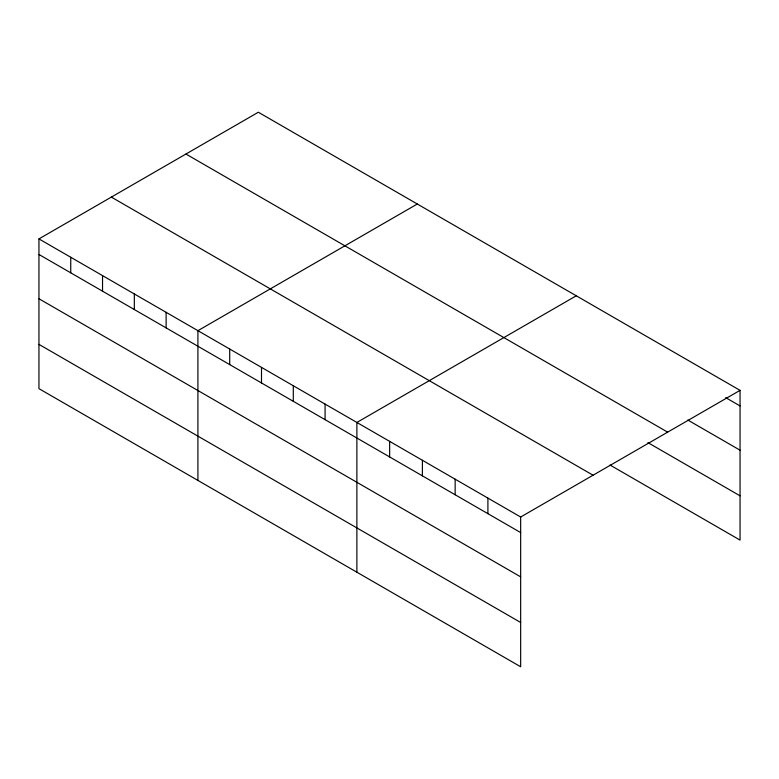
<?xml version="1.0" encoding="UTF-8"?>
<svg xmlns="http://www.w3.org/2000/svg" width="779" height="779" viewBox="0 0 779 779"><rect width="100%" height="100%" fill="white"/><g stroke="black" fill="none" stroke-linecap="round" stroke-linejoin="round"><path stroke-width="1.17" d="M38.95 238.9L520.664 517.013L520.664 666.766L38.95 388.643L38.95 238.9L258.336 112.234L740.05 390.357L740.05 540.1L610.045 465.044M417.301 204.02L197.915 330.676L197.915 480.429M576.265 295.796L356.879 422.452L356.879 572.205M520.664 517.013L740.05 390.357M725.716 397.65L740.05 405.927M687.847 420.056L740.05 450.204M185.938 154.038L667.652 432.15M647.924 442.628L740.05 495.824M111.348 197.097L593.062 475.219M38.95 254.47L520.664 532.583M38.95 298.747L520.664 576.859M38.95 344.367L520.664 622.479M487.907 498.102L487.907 513.673M455.15 479.192L455.15 494.762M422.393 460.282L422.393 475.852M389.636 441.372L389.636 456.942M325.086 404.097L325.086 419.667M293.293 385.741L293.293 401.312M261.501 367.386L261.501 382.956M229.708 349.031L229.708 364.601M166.122 312.321L166.122 327.891M134.329 293.965L134.329 309.536M102.536 275.61L102.536 291.18M70.743 257.255L70.743 272.825"/></g></svg>
